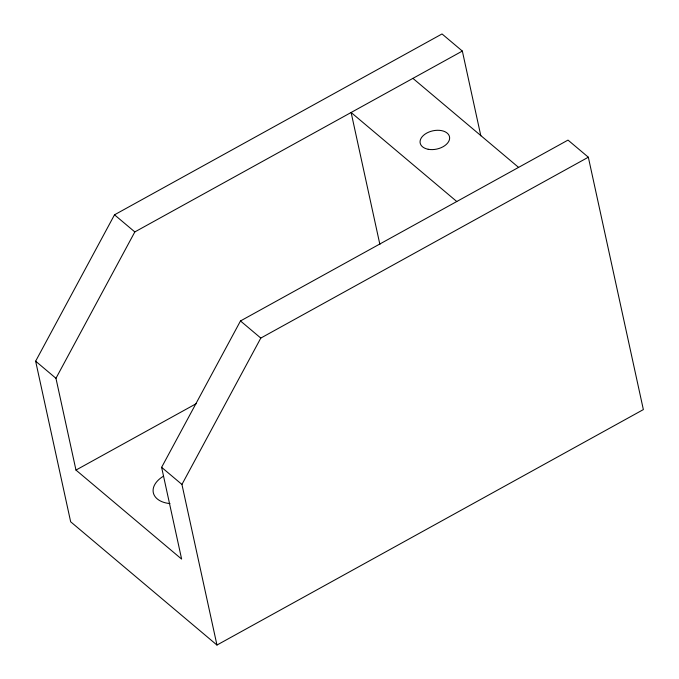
<?xml version="1.0" encoding="UTF-8"?>
<svg xmlns="http://www.w3.org/2000/svg" width="679" height="679" viewBox="0 0 679 679"><rect width="100%" height="100%" fill="white"/><g stroke="black" fill="none" stroke-linecap="round" stroke-linejoin="round"><path stroke-width="1.02" d="M35.639 361.186L55.958 378.305L75.972 470.072L181.632 559.097L161.619 467.33L240.485 320.955L568.009 140.095L588.337 157.214L643.361 409.59L216.957 645.05L70.658 521.786L35.639 361.186L114.505 214.81L442.029 33.95L462.348 51.069L480.825 135.817M55.958 378.305L134.824 231.929L462.348 51.069M216.957 645.05L181.938 484.45L260.804 338.074L588.337 157.214M75.972 470.072L196.477 403.53M412.917 78.374L518.578 167.399M456.78 201.519L351.119 112.493L379.892 244.482M114.505 214.81L134.824 231.929M240.485 320.955L260.804 338.074M161.619 467.33L181.938 484.45M169.979 503.58A25.505 15.88 -12.3 0 1 153.352 492.878A25.505 15.88 -12.3 0 1 163.52 476.157M428.203 149.278A15.006 9.336 -12.3 0 0 449.617 137.455A15.006 9.336 -12.3 0 0 426.718 133.101A15.006 9.336 -12.3 0 0 428.203 149.278"/></g></svg>
